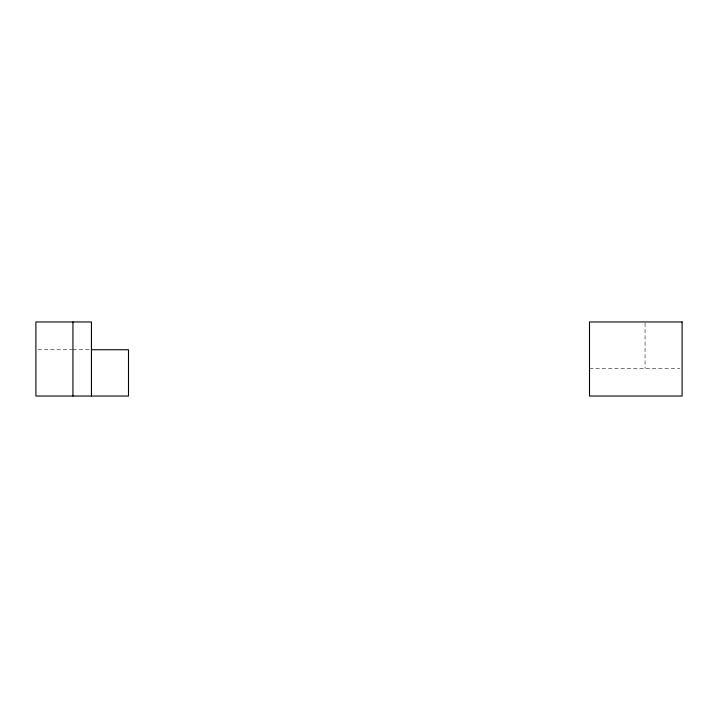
<?xml version="1.0" encoding="UTF-8"?>
<svg xmlns="http://www.w3.org/2000/svg" width="718" height="718" viewBox="0 0 718 718"><rect width="100%" height="100%" fill="white"/><g stroke="black" fill="none" stroke-linecap="round" stroke-linejoin="round"><path stroke-width="0.54" stroke-dasharray="3.59 2.69" d="M38.081 349.738L71.845 349.738M72.94 349.738L89.274 349.738M589.505 368.262L679.919 368.262M645.06 323.064L645.06 368.262"/><path stroke-width="1.08" d="M91.455 349.738L128.495 349.738L128.495 396.04L35.9 396.04L35.9 321.96L91.455 321.96L91.455 396.04M72.94 321.96L72.94 396.04M682.1 321.96L589.505 321.96L589.505 396.04L682.1 396.04L682.1 321.96"/></g></svg>
